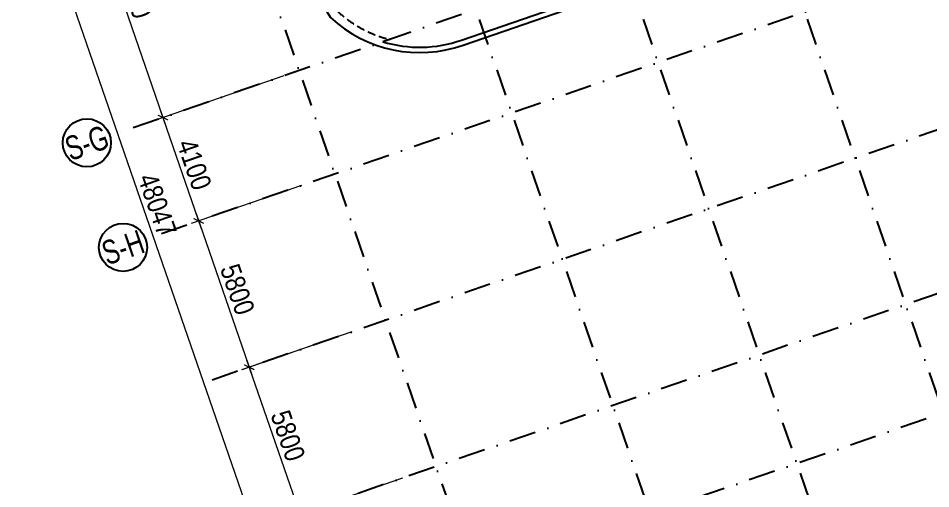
# Model space of a CAD drawing. Header units: millimetres. Extents: x -159515 to 1327256, y -225156 to 138737.
# Drawn here: x -141496 to -107341, y -33011 to -15375 of the extents above; entities that cross this region are included whole.
import ezdxf
from ezdxf.enums import TextEntityAlignment as Align

# ---------------------------------------------------------------- set-up
doc = ezdxf.new("R2010")
doc.units = ezdxf.units.MM
doc.header["$MEASUREMENT"] = 0
doc.linetypes.add('DASHDOT', pattern=[1, 0.5, -0.25, 0, -0.25])
doc.linetypes.add('DASHED', pattern=[4.5, 3, -1.5])
for name, color, linetype in [('ccu11-Khuat', 9, 'DASHED'), ('KT-Luoi truc South Tower', 8, 'DASHDOT'), ('ST_MBDV Cot vach 220805$0$AUDIT_I_220805193045-1', 50, 'Continuous')]:
    doc.layers.add(name, color=color, linetype=linetype)
doc.layers.add('KT-Kich thuoc', color=159, linetype='Continuous', lineweight=18)
doc.styles.add('Arial Narrow', font='ARIALN.TTF')
doc.styles.add('ST_MBDV Cot vach 220805$0$HBA-Text', font='GOTHIC.TTF')
doc.dimstyles.new('CCU_1-300', dxfattribs={"dimscale": 300, "dimtxt": 2.5, "dimasz": 1, "dimexe": 1, "dimexo": 2, "dimgap": 0.5, "dimtad": 1, "dimdec": 0, "dimdsep": 46, "dimtxsty": 'Arial Narrow', "dimblk": 'ARCHTICK', "dimcen": -1, "dimdle": 1, "dimclrd": 256, "dimclre": 256, "dimclrt": 3, "dimadec": 0, "dimazin": 2, "dimtfac": 0.1, "dimtdec": 0, "dimtix": 1, "dimtmove": 2, "dimatfit": 1, "dimfxl": 1, "dimtvp": 0.833333, "dimtolj": 1, "dimtzin": 12, "dimarcsym": 0})

# ---------------------------------------------------------------- blocks, each defined once
blk = doc.blocks.new('_ArchTick')
at = {"color": 0, "const_width": 0.15}
blk.add_lwpolyline([(-0.5, -0.5), (0.5, 0.5)], dxfattribs=at)
blk = doc.blocks.new('*D423')
at = {"layer": 'Defpoints', "color": 0, "transparency": 16777216}
for p in [(-103491, 31041, 0), (-99707, 22296), (-104803, 20537)]:
    blk.add_point(p, dxfattribs=at)
at = {"layer": 'KT-Kich thuoc', "lineweight": -2, "transparency": 16777216}
for p, q in [((-104058, 30845), (-108187, 29419)), ((-108002, 29801), (-104706, 20253)), ((-100274, 22101), (-105087, 20439))]:
    blk.add_line(p, q, dxfattribs=at)
at = {"layer": 'KT-Kich thuoc', "lineweight": -2, "transparency": 16777216, "xscale": 300, "yscale": 300, "zscale": 300}
for p, rotation in [((-107904, 29517), 109.0471379637702), ((-104803, 20537), 289.0471379637702)]:
    blk.add_blockref('_ArchTick', p, dxfattribs=dict(at, rotation=rotation))
at = {"layer": 'KT-Kich thuoc', "color": 3, "transparency": 16777216, "insert": (-105850, 25201), "char_height": 750, "attachment_point": 5, "rotation": 289.0471, "style": 'Arial Narrow'}
blk.add_mtext('\\A1;9500', dxfattribs=at)
blk = doc.blocks.new('ST_MBDV Cot vach 220805$0$GRID-SYM-flat-103')
at = {"layer": 'ST_MBDV Cot vach 220805$0$AUDIT_I_220805193045-1'}
blk.add_circle((0, 0, 0), 900, dxfattribs=at)
at = {"layer": 'ST_MBDV Cot vach 220805$0$AUDIT_I_220805193045-1', "style": 'ST_MBDV Cot vach 220805$0$HBA-Text'}
blk.add_attdef('GRID', text='', height=900, rotation=19.0471, dxfattribs=at).set_placement((0, 0, 0), align=Align.MIDDLE_CENTER)
blk = doc.blocks.new('*D430')
at = {"layer": 'Defpoints', "color": 0, "transparency": 16777216}
for p in [(-110864, 40661, 0), (-91942, -3636), (-97678, -5616)]:
    blk.add_point(p, dxfattribs=at)
at = {"layer": 'KT-Kich thuoc', "lineweight": -2, "transparency": 16777216}
for p, q in [((-111431, 40465), (-113642, 39702)), ((-113456, 40083), (-97581, -5900)), ((-92509, -3831), (-97962, -5714))]:
    blk.add_line(p, q, dxfattribs=at)
at = {"layer": 'KT-Kich thuoc', "lineweight": -2, "transparency": 16777216, "xscale": 300, "yscale": 300, "zscale": 300}
for p, rotation in [((-113358, 39800), 109.0471379637702), ((-97678, -5616), 289.0471379637702)]:
    blk.add_blockref('_ArchTick', p, dxfattribs=dict(at, rotation=rotation))
at = {"layer": 'KT-Kich thuoc', "color": 3, "transparency": 16777216, "insert": (-105015, 17266), "char_height": 750, "attachment_point": 5, "rotation": 289.0471, "style": 'Arial Narrow'}
blk.add_mtext('\\A1;48047', dxfattribs=at)
blk = doc.blocks.new('*D431')
at = {"layer": 'Defpoints', "color": 0, "transparency": 16777216}
for p in [(-100390, 22061, 0), (-99052, 18185, 0), (-103465, 16661)]:
    blk.add_point(p, dxfattribs=at)
at = {"layer": 'KT-Kich thuoc', "lineweight": -2, "transparency": 16777216}
for p, q in [((-100958, 21865), (-105087, 20439)), ((-104901, 20820), (-103368, 16378)), ((-99620, 17989), (-103749, 16563))]:
    blk.add_line(p, q, dxfattribs=at)
at = {"layer": 'KT-Kich thuoc', "lineweight": -2, "transparency": 16777216, "xscale": 300, "yscale": 300, "zscale": 300}
for p, rotation in [((-104803, 20537), 109.0471379637702), ((-103465, 16661), 289.0471379637702)]:
    blk.add_blockref('_ArchTick', p, dxfattribs=dict(at, rotation=rotation))
at = {"layer": 'KT-Kich thuoc', "color": 3, "transparency": 16777216, "insert": (-103631, 18773), "char_height": 750, "attachment_point": 5, "rotation": 289.0471, "style": 'Arial Narrow'}
blk.add_mtext('\\A1;4100', dxfattribs=at)
blk = doc.blocks.new('*D432')
at = {"layer": 'Defpoints', "color": 0, "transparency": 16777216}
for p in [(-99052, 18185, 0), (-97162, 12702, 0), (-101573, 11179)]:
    blk.add_point(p, dxfattribs=at)
at = {"layer": 'KT-Kich thuoc', "lineweight": -2, "transparency": 16777216}
for p, q in [((-99620, 17989), (-103749, 16564)), ((-103563, 16945), (-101475, 10896)), ((-97729, 12506), (-101856, 11081))]:
    blk.add_line(p, q, dxfattribs=at)
at = {"layer": 'KT-Kich thuoc', "lineweight": -2, "transparency": 16777216, "xscale": 300, "yscale": 300, "zscale": 300}
for p, rotation in [((-103466, 16662), 109.0471379637702), ((-101573, 11179), 289.0471379637702)]:
    blk.add_blockref('_ArchTick', p, dxfattribs=dict(at, rotation=rotation))
at = {"layer": 'KT-Kich thuoc', "color": 3, "transparency": 16777216, "insert": (-102015, 14094), "char_height": 750, "attachment_point": 5, "rotation": 289.0471, "style": 'Arial Narrow'}
blk.add_mtext('\\A1;5800', dxfattribs=at)
blk = doc.blocks.new('*D433')
at = {"layer": 'Defpoints', "color": 0, "transparency": 16777216}
for p in [(-97162, 12702, 0), (-95267, 7220, 0), (-99682, 5696)]:
    blk.add_point(p, dxfattribs=at)
at = {"layer": 'KT-Kich thuoc', "lineweight": -2, "transparency": 16777216}
for p, q in [((-97729, 12506), (-101858, 11080)), ((-101673, 11462), (-99584, 5412)), ((-95834, 7024), (-99966, 5598))]:
    blk.add_line(p, q, dxfattribs=at)
at = {"layer": 'KT-Kich thuoc', "lineweight": -2, "transparency": 16777216, "xscale": 300, "yscale": 300, "zscale": 300}
for p, rotation in [((-101575, 11178), 109.0471379637702), ((-99682, 5696), 289.0471379637702)]:
    blk.add_blockref('_ArchTick', p, dxfattribs=dict(at, rotation=rotation))
at = {"layer": 'KT-Kich thuoc', "color": 3, "transparency": 16777216, "insert": (-100125, 8611), "char_height": 750, "attachment_point": 5, "rotation": 289.0471, "style": 'Arial Narrow'}
blk.add_mtext('\\A1;5800', dxfattribs=at)
blk = doc.blocks.new('*D434')
at = {"layer": 'Defpoints', "color": 0, "transparency": 16777216}
for p in [(-95267, 7220, 0), (-93864, 3156, 0), (-98277, 1632)]:
    blk.add_point(p, dxfattribs=at)
at = {"layer": 'KT-Kich thuoc', "lineweight": -2, "transparency": 16777216}
for p, q in [((-95834, 7024), (-99963, 5599)), ((-99778, 5980), (-98179, 1348)), ((-94431, 2960), (-98560, 1534))]:
    blk.add_line(p, q, dxfattribs=at)
at = {"layer": 'KT-Kich thuoc', "lineweight": -2, "transparency": 16777216, "xscale": 300, "yscale": 300, "zscale": 300}
for p, rotation in [((-99680, 5697), 109.0471379637702), ((-98277, 1632), 289.0471379637702)]:
    blk.add_blockref('_ArchTick', p, dxfattribs=dict(at, rotation=rotation))
at = {"layer": 'KT-Kich thuoc', "color": 3, "transparency": 16777216, "insert": (-98475, 3838), "char_height": 750, "attachment_point": 5, "rotation": 289.0471, "style": 'Arial Narrow'}
blk.add_mtext('\\A1;4300', dxfattribs=at)
blk = doc.blocks.new('mbkc-t8')
for points in [[(-26322, 27524), (-26323, 27523), (-28912, 34887, 0.338337), (-32785, 36423), (-62221, 26268, 0.459457), (-64261, 21119), (-55492, 6792, 0.279689), (-50526, 5761), (-27809, 13599, 0.204279), (-27743, 13720), (-27519, 14750, -0.275412), (-26791, 15550), (-22379, 17068, -0.414195), (-21217, 16504), (-12888, -7587, 0.319754), (-8068, -11021), (37069, -11021, 0.36531), (42035, -6710, 0.102434), (42026, -5088), (39585, 6383, 0.132611), (38119, 9181, 0.066499), (36987, 10096, 0.137615), (34907, 10679), (9263, 10679)], [(-53538, 5887, 0.161195), (-50592, 5950), (-27937, 13766), (-27715, 14791, -0.274307), (-26853, 15740), (-22444, 17257, -0.414153), (-21028, 16569), (-12699, -7522, 0.319754), (-8068, -10821), (37068, -10821, 0.151467), (39827, -9921)], [(-53538, 5887, 0.161195), (-50592, 5950), (-27937, 13766), (-27715, 14791, -0.274307), (-26853, 15740), (-22444, 17257, -0.414153), (-21028, 16569), (-12699, -7522, 0.319754), (-8068, -10821), (37068, -10821, 0.151467), (39827, -9921, 0.151467)]]:
    blk.add_lwpolyline(points, format="xyb")
at = {"layer": 'ccu11-Khuat', "ltscale": 100}
blk.add_lwpolyline([(-64059, 24471), (-63842, 24546, 0.263916), (-63957, 21291), (-55219, 7017, 0.122661), (-53290, 5973), (-53538, 5887)], format="xyb", dxfattribs=at)
blk = doc.blocks.new('Asix South Tower')
at = {"layer": 'KT-Luoi truc South Tower', "ltscale": 2000}
for p, q in [((-91137.3, 54471), (-72972, 1855.8)), ((-96619.8, 52578.2), (-78454.5, -37)), ((-102102.2, 50685.3), (-83937, -1929.8)), ((-108719, 48400.9), (-90553.7, -4214.3)), ((-37736.8, 39354.3), (-105450.5, 15976.2)), ((-63379.6, 34838.6), (-106788.6, 19851.7)), ((-37735.1, 33218.9), (-103274.2, 10591.7)), ((-47391.3, 23749.2), (-101381.4, 5109.2)), ((-45988, 19684.6), (-99978.1, 1044.6))]:
    blk.add_line(p, q, dxfattribs=at)
at = {"layer": 'KT-Kich thuoc'}
ref = blk.add_blockref('ST_MBDV Cot vach 220805$0$GRID-SYM-flat-103', (-107650.1, 19589.9, 0), dxfattribs=at)
ref.add_attrib('GRID', 'S-G', dxfattribs={"layer": 'ST_MBDV Cot vach 220805$0$AUDIT_I_220805193045-1', "height": 900, "rotation": 19, "style": 'ST_MBDV Cot vach 220805$0$HBA-Text', "width": 0.75}).set_placement((-107650.1, 19589.9, 0), align=Align.MIDDLE_CENTER)
ref = blk.add_blockref('ST_MBDV Cot vach 220805$0$GRID-SYM-flat-103', (-106297, 15670.3, 0), dxfattribs=at)
ref.add_attrib('GRID', 'S-H', dxfattribs={"layer": 'ST_MBDV Cot vach 220805$0$AUDIT_I_220805193045-1', "height": 900, "rotation": 19, "style": 'ST_MBDV Cot vach 220805$0$HBA-Text', "width": 0.75}).set_placement((-106297, 15670.3, 0), align=Align.MIDDLE_CENTER)
for base, p1, p2, picture, middle in [((-97678.5, -5616.2), (-110863.9, 40661.1, 0), (-91942.1, -3635.7), '*D430', (-105014.6, 17265.8)), ((-104803.5, 20536.9), (-103490.8, 31040.5, 0), (-99707.3, 22296.4), '*D423', (-105849.9, 25200.8)), ((-103465.5, 16661.4), (-100390.5, 22060.5, 0), (-99052.4, 18185, 0), '*D431', (-103630.7, 18773.1)), ((-101572.7, 11179.1), (-99052.5, 18185.1, 0), (-97161.7, 12702, 0), '*D432', (-102015.4, 14094.2)), ((-99682, 5695.9), (-97161.7, 12702, 0), (-95266.9, 7220.2, 0), '*D433', (-100124.6, 8611.1)), ((-98276.6, 1632.1), (-95266.9, 7220.2, 0), (-93863.6, 3155.6, 0), '*D434', (-98474.5, 3838.3))]:
    dim = blk.add_linear_dim(base=base, p1=p1, p2=p2, angle=109.04714, dimstyle='CCU_1-300', dxfattribs=at)
    dim.commit()
    dim.dimension.update_dxf_attribs({"geometry": picture, "text_midpoint": middle})

msp = doc.modelspace()

# ---------------------------------------------------------------- block references
msp.add_blockref('mbkc-t8', (-74313.6, -22143.4))
at = {"layer": 'KT-Kich thuoc'}
msp.add_blockref('Asix South Tower', (-31277.4, -39634.4), dxfattribs=at)

doc.saveas('drawing.dxf')
